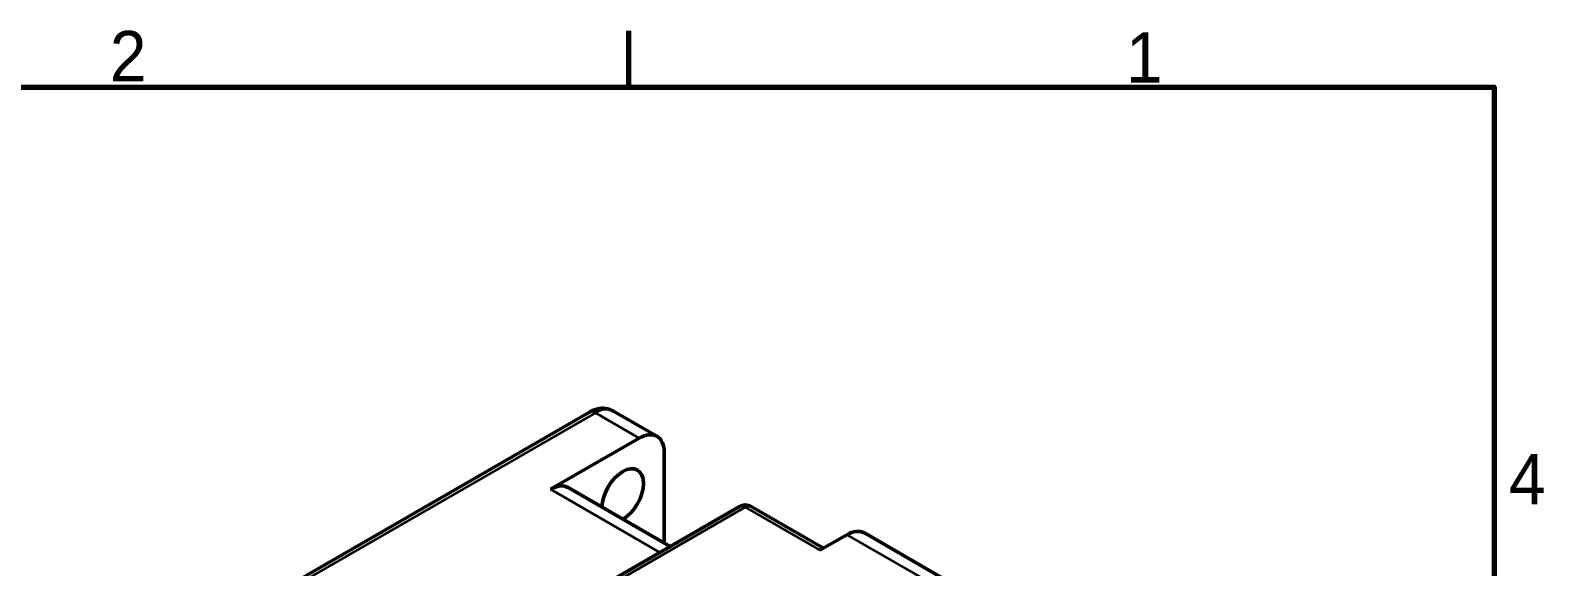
# Model space of a CAD drawing. Header units: millimetres. Extents: x -2 to 1336, y -106 to 364.
# Drawn here: x 377.6 to 506.6, y 310.7 to 356.5 of the extents above; entities that cross this region are included whole.
import ezdxf

# ---------------------------------------------------------------- set-up
doc = ezdxf.new("R2010")
doc.units = ezdxf.units.MM
doc.header["$LTSCALE"] = 1.2
doc.layers.get('0').update_dxf_attribs({"lineweight": 25})
for name, color, linetype, lineweight in [('경계(ISO)', 7, 'Continuous', 70), ('외형선(ISO)', 7, 'Continuous', 50), ('좁은 외형선(ISO)', 7, 'Continuous', 35)]:
    doc.layers.add(name, color=color, linetype=linetype, lineweight=lineweight)
doc.styles.get("Standard").update_dxf_attribs({"font": ''})
doc.styles.get('Standard').set_extended_font_data('Gulim')

# ---------------------------------------------------------------- blocks, each defined once
blk = doc.blocks.new('경계 Default Border')
at = {"layer": '경계(ISO)'}
blk.add_line((350, 287), (350, 290.9), dxfattribs=at)
at = {"layer": '경계(ISO)', "flags": 128}
blk.add_lwpolyline([(10, 10), (10, 287), (410, 287), (410, 10), (10, 10)], dxfattribs=at)
at = {"layer": '경계(ISO)', "char_height": 3.5, "attachment_point": 7}
for s, insert in [('2', (314.01, 287.4)), ('1', (384.47, 287.31)), ('4', (411.03, 258.04))]:
    blk.add_mtext(s, dxfattribs=dict(at, insert=insert))

msp = doc.modelspace()

# ---------------------------------------------------------------- linework, layer by layer
at = {"layer": '외형선(ISO)', "color": 0}
for p, q in [((425.255, 323.878), (397.536, 307.875)), ((427.255, 323.977), (431.003, 321.814)), ((421.936, 317.297), (429.503, 321.665)), ((431.624, 320.44), (431.624, 312.719)), ((432.139, 312.421), (423.436, 317.446)), ((419.551, 305.154), (438.03, 315.822)), ((445.187, 312.268), (439.03, 315.822)), ((455.751, 309.485), (448.68, 313.567)), ((444.894, 312.098), (447.18, 313.419))]:
    msp.add_line(p, q, dxfattribs=at)
msp.add_arc((438.53, 314.956), 1, 60, 120, dxfattribs=at)
for centre, major_axis, start_param, end_param in [((429.503, 319.216), (1.5, 2.598), 5.4977871, 7.0685835), ((428.088, 316.766), (1.25, 2.165), 3.9439049, 8.6224658), ((421.936, 314.847), (1.5, 2.598), 0, 0.7853982), ((447.18, 310.969), (1.5, 2.598), 0, 0.7853982)]:
    msp.add_ellipse(centre, major_axis=major_axis, ratio=0.5773503, start_param=start_param, end_param=end_param, dxfattribs=at)
msp.add_open_spline([(427.255, 323.977), (427.124, 324.053), (426.983, 324.11), (426.696, 324.185), (426.55, 324.203), (426.266, 324.207), (426.127, 324.192), (425.86, 324.138), (425.732, 324.099), (425.486, 324.002), (425.368, 323.944), (425.255, 323.878)], degree=3, knots=[3.92699082, 3.92699082, 3.92699082, 3.92699082, 4.08407045, 4.08407045, 4.24115008, 4.24115008, 4.39822972, 4.39822972, 4.55530935, 4.55530935, 4.71238898, 4.71238898, 4.71238898, 4.71238898], dxfattribs=at)
at = {"layer": '좁은 외형선(ISO)', "color": 0}
for p, q in [((425.755, 323.829), (398.036, 307.826)), ((429.503, 321.665), (425.755, 323.829)), ((431.26, 311.914), (421.936, 317.297)), ((420.051, 305.104), (438.53, 315.773)), ((438.53, 315.773), (444.894, 312.098)), ((447.18, 313.419), (454.251, 309.336))]:
    msp.add_line(p, q, dxfattribs=at)
for centre, major_axis, start_param, end_param in [((425.755, 323.012), (-0.5, 0.866), 5.4977871, 6.2831853), ((425.755, 321.379), (1.5, 2.598), 0, 0.7853982), ((438.53, 314.956), (-0.5, 0.866), 5.4977871, 6.2831853), ((438.53, 314.956), (0.5, 0.866), 0, 0.7853982)]:
    msp.add_ellipse(centre, major_axis=major_axis, ratio=0.5773503, start_param=start_param, end_param=end_param, dxfattribs=at)

# ---------------------------------------------------------------- block references
at = {"color": 0, "xscale": 1.2289725, "yscale": 1.2289725, "zscale": 1.2289725}
msp.add_blockref('경계 Default Border', (-1.534, -1.105), dxfattribs=at)

doc.saveas('drawing.dxf')
